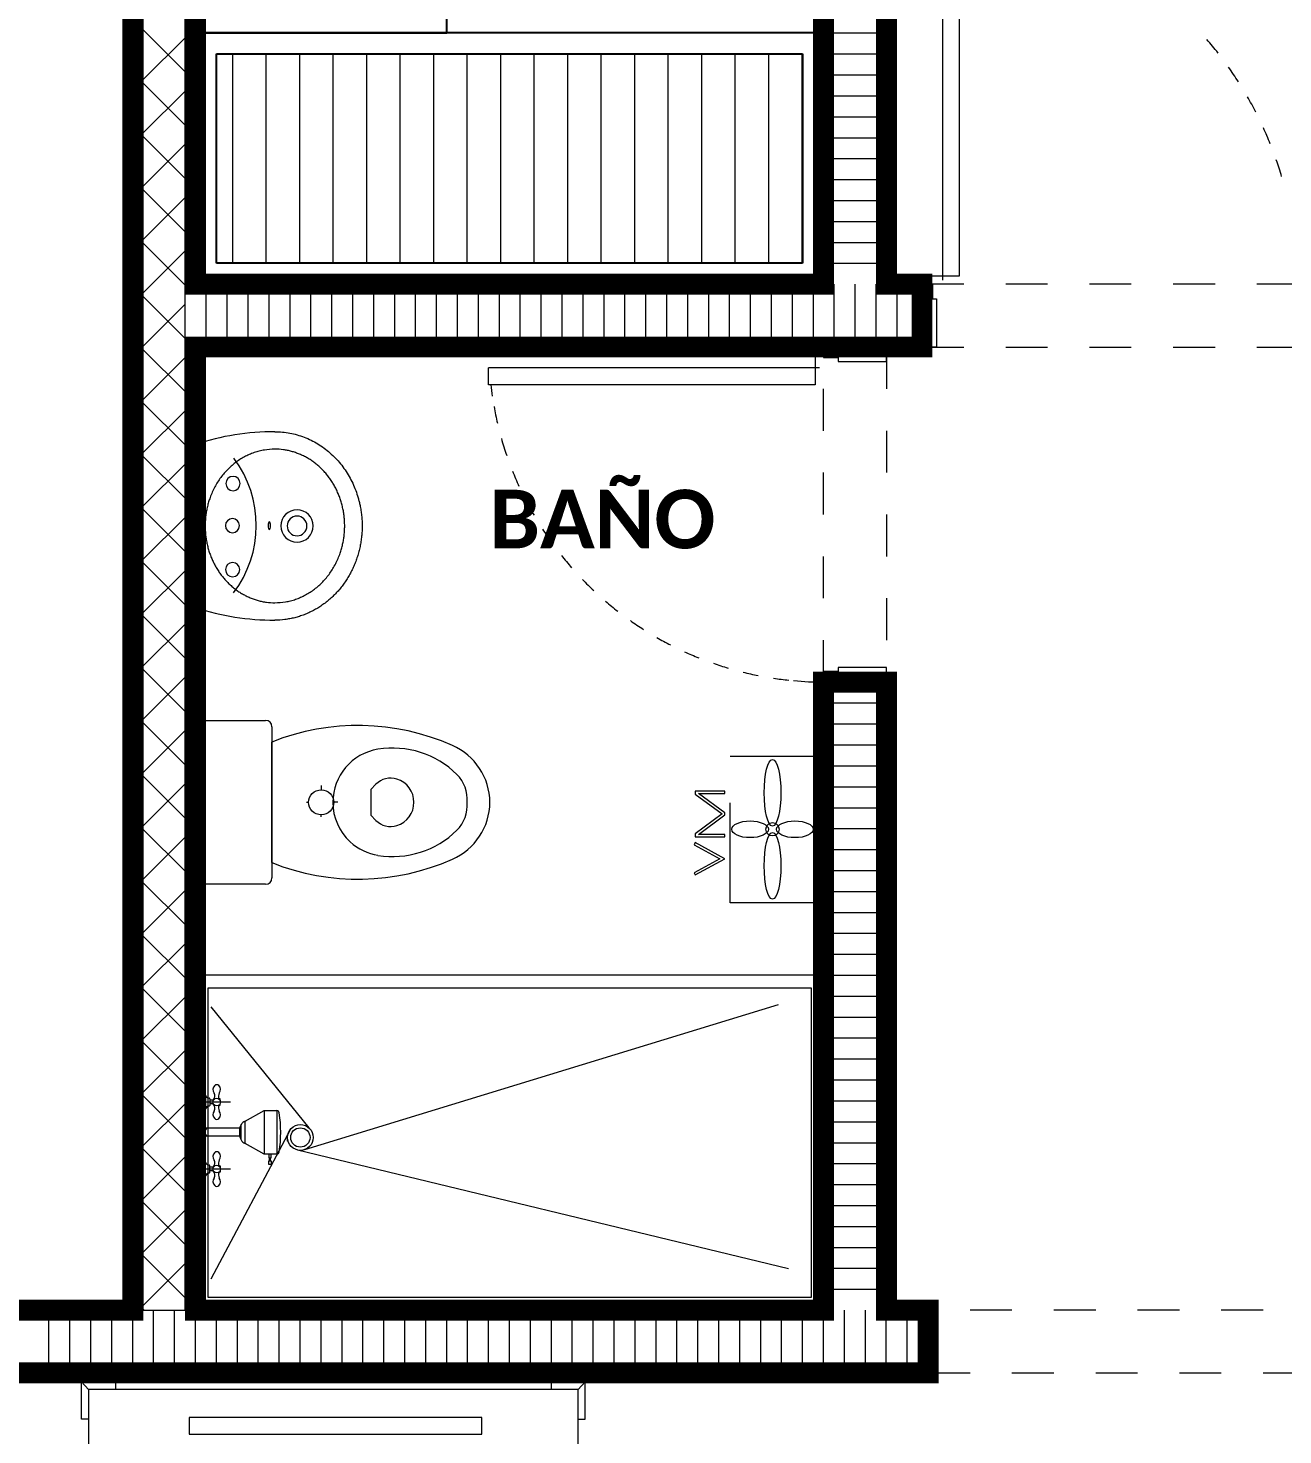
# Model space of a CAD drawing. Header units: metres. Extents: x -144 to 1000, y -717 to 29.
# Drawn here: x 466.465 to 469.462, y -554.418 to -551.059 of the extents above; entities that cross this region are included whole.
import ezdxf

# ---------------------------------------------------------------- set-up
doc = ezdxf.new("R2010")
doc.units = ezdxf.units.M
for name, pattern in [('Basculante', [0.11625, 0.075, -0.04125]), ('Trazo', [0.45, 0.225, -0.225]), ('Trazo_2_', [0.47625, 0.238125, -0.238125])]:
    doc.linetypes.add(name, pattern=pattern)
doc.layers.get('0').update_dxf_attribs({"color": 1})
doc.layers.add('00-MEDICION', color=30, linetype='Continuous')
for name, color, linetype, lineweight in [('A-DETL-GENF', 1, 'Continuous', 9), ('A-DETL-GENF-HDLN', 1, 'Trazo_2_', 9), ('A-DETL-MEDM', 1, 'Continuous', 30), ('A-DETL-THIN', 1, 'Continuous', 9), ('A-DOOR', 1, 'Continuous', 9), ('A-DOOR-FRAM', 1, 'Continuous', 9), ('A-DOOR-HDLN', 1, 'Trazo', 20), ('A-GENM', 1, 'Continuous', 9), ('A-WALL', 4, 'Continuous', 9), ('G-ANNO-TEXT', 2, 'Continuous', 9), ('I-FURN', 2, 'Continuous', 9), ('P-SANR-FIXT', 1, 'Continuous', 9)]:
    doc.layers.add(name, color=color, linetype=linetype, lineweight=lineweight)
doc.layers.add('A-WALL-PATT', color=7, linetype='Continuous', lineweight=35, true_color=0x9c9c9c)
doc.styles.add('Calibri_B_1', font='calibrib.ttf', dxfattribs={"height": 0.135})

# ---------------------------------------------------------------- blocks, each defined once
blk = doc.blocks.new('U')
at = {"layer": 'A-WALL-PATT', "lineweight": 5, "true_color": 0x747474}
h = blk.add_hatch(color=8, dxfattribs=at)
h.paths.add_polyline_path([(471.2625, -492.46), (471.2625, -487.01), (471.2375, -487.01), (471.2375, -492.46)])
h.paths.add_polyline_path([(471.2375, -486.86), (471.2625, -486.86), (471.2625, -486.7102), (471.2375, -486.7102), (471.2375, -486.8599)])
at = {"layer": 'A-WALL-PATT', "true_color": 0x747474}
h = blk.add_hatch(color=8, dxfattribs=at)
h.paths.add_polyline_path([(471.3625, -492.46), (471.3875, -492.46), (471.3875, -490.16), (471.3625, -490.16), (471.3625, -491.4278)])
h.paths.add_polyline_path([(471.3625, -490.01), (471.3875, -490.01), (471.3875, -486.8602), (471.3625, -486.8602), (471.3625, -489.41)])
at = {"layer": 'A-DETL-GENF', "color": 251, "true_color": 0x535353}
for p, q in [((471.4763, -489.96), (471.4763, -489.46)), ((471.5563, -489.96), (471.5563, -489.46)), ((471.6363, -489.96), (471.6363, -489.46)), ((471.7163, -489.96), (471.7163, -489.46)), ((471.7963, -489.96), (471.7963, -489.46)), ((471.8763, -489.96), (471.8763, -489.46)), ((471.9563, -489.96), (471.9563, -489.46)), ((472.0363, -489.96), (472.0363, -489.46)), ((472.1163, -489.96), (472.1163, -489.46)), ((472.1963, -489.96), (472.1963, -489.46)), ((472.2763, -489.96), (472.2763, -489.46)), ((472.3563, -489.96), (472.3563, -489.46)), ((472.4363, -489.96), (472.4363, -489.46)), ((472.5163, -489.96), (472.5163, -489.46)), ((472.5963, -489.96), (472.5963, -489.46)), ((472.6763, -489.96), (472.6763, -489.46)), ((472.7563, -489.96), (472.7563, -489.46)), ((472.8363, -489.96), (472.8363, -489.46))]:
    blk.add_line(p, q, dxfattribs=at)
at = {"layer": 'A-DETL-GENF', "linetype": 'Basculante'}
for p, q in [((473.1225, -490.01), (473.1225, -490.16)), ((474.0225, -490.01), (473.1225, -490.01)), ((472.8875, -490.16), (473.0375, -490.16)), ((472.8875, -490.96), (472.8875, -490.16)), ((473.0375, -490.16), (473.0375, -490.96)), ((473.1225, -490.16), (474.0225, -490.16)), ((473.0375, -490.96), (472.8875, -490.96)), ((474.1375, -492.46), (473.1375, -492.46)), ((473.1375, -492.61), (474.1375, -492.61))]:
    blk.add_line(p, q, dxfattribs=at)
at = {"layer": 'A-DETL-GENF'}
for p, q in [((472.6517, -491.2205), (472.5811, -491.2205)), ((472.5811, -491.2205), (472.5811, -491.2276)), ((472.5811, -491.2276), (472.6454, -491.275)), ((472.6517, -491.2726), (472.5888, -491.2262)), ((472.5888, -491.2262), (472.6517, -491.2262)), ((472.6517, -491.2262), (472.6517, -491.2205)), ((472.6454, -491.275), (472.5811, -491.3225)), ((472.5888, -491.3238), (472.6517, -491.2774)), ((472.6517, -491.2774), (472.6517, -491.2726)), ((472.5811, -491.3225), (472.5811, -491.3296)), ((472.5811, -491.3296), (472.6517, -491.3296)), ((472.6517, -491.3238), (472.5888, -491.3238)), ((472.6517, -491.3296), (472.6517, -491.3238)), ((472.5811, -491.3435), (472.5783, -491.3485)), ((472.5783, -491.3485), (472.6398, -491.382)), ((472.6517, -491.382), (472.5811, -491.3435)), ((472.6398, -491.382), (472.5783, -491.4155)), ((472.5811, -491.4205), (472.6517, -491.382)), ((472.5783, -491.4155), (472.5811, -491.4205))]:
    blk.add_line(p, q, dxfattribs=at)
blk.add_circle((472.7655, -491.3118), 0.0159, dxfattribs=at)
for centre, major_axis, ratio in [((472.7655, -491.2244), (0, -0.0795), 0.25), ((472.7118, -491.3118), (-0.0438, 0), 0.454545), ((472.8191, -491.3118), (-0.0438, 0), 0.454545), ((472.7655, -491.3992), (0, 0.0795), 0.25)]:
    blk.add_ellipse(centre, major_axis=major_axis, ratio=ratio, dxfattribs=at)
at = {"layer": 'A-DETL-GENF-HDLN'}
for p, q in [((472.6643, -491.487), (472.6643, -491.137)), ((472.6643, -491.137), (472.8671, -491.137)), ((472.8671, -491.137), (472.8671, -491.487)), ((472.8671, -491.487), (472.6643, -491.487))]:
    blk.add_line(p, q, dxfattribs=at)
at = {"layer": 'A-DETL-MEDM'}
blk.add_line((473.1375, -492.46), (473.1375, -492.61), dxfattribs=at)
at = {"layer": 'A-DETL-THIN'}
for p, q in [((472.8375, -489.46), (471.4375, -489.46)), ((471.4375, -489.46), (471.4375, -489.96)), ((472.8375, -489.96), (472.8375, -489.46)), ((471.4375, -489.96), (472.8375, -489.96))]:
    blk.add_line(p, q, dxfattribs=at)
at = {"layer": 'A-DOOR', "lineweight": 15}
for p, q in [((473.1725, -490), (473.1725, -489.11)), ((473.2125, -489.99), (473.2125, -489.11)), ((473.1375, -489.99), (473.2125, -489.99)), ((473.1375, -490), (473.1375, -489.99)), ((473.1225, -490), (473.1375, -490)), ((472.8775, -490.16), (472.8775, -490.175)), ((472.8675, -490.175), (472.8675, -490.25)), ((472.8775, -490.175), (472.8675, -490.175)), ((472.0875, -490.25), (472.0875, -490.21)), ((472.8775, -490.21), (472.0875, -490.21)), ((472.8675, -490.25), (472.0875, -490.25))]:
    blk.add_line(p, q, dxfattribs=at)
at = {"layer": 'A-DOOR'}
for p, q in [((473.1225, -490.01), (473.1225, -490.16)), ((472.8875, -490.16), (473.0375, -490.16))]:
    blk.add_line(p, q, dxfattribs=at)
for centre, radius, start, end in [((473.124, -490.0079), 0.8947, 37.9295, 40.6298), ((473.124, -490.0079), 0.8947, 32.5538, 35.2378), ((473.124, -490.0079), 0.8947, 27.2056, 29.8767), ((473.124, -490.0079), 0.8947, 21.8777, 24.5395), ((473.124, -490.0079), 0.8947, 16.5629, 19.2191), ((472.8875, -490.16), 0.8, 186.4594, 188.45), ((472.8875, -490.16), 0.8, 190.2582, 193.1511), ((472.8875, -490.16), 0.8, 190.2582, 193.1511), ((472.8875, -490.16), 0.8, 195.8316, 198.8857), ((472.8875, -490.16), 0.8, 201.7283, 204.5549), ((472.8875, -490.16), 0.8, 207.366, 210.1622), ((472.8875, -490.16), 0.8, 212.9441, 215.7122), ((472.8875, -490.16), 0.8, 218.4672, 221.2097), ((472.8875, -490.16), 0.8, 223.9406, 226.6605), ((472.8875, -490.16), 0.8, 229.3702, 232.0705), ((472.8875, -490.16), 0.8, 234.7622, 237.4462), ((472.8875, -490.16), 0.8, 240.1233, 242.7944), ((472.8875, -490.16), 0.8, 245.4605, 248.1223), ((472.8875, -490.16), 0.8, 250.7809, 253.4371), ((472.8875, -490.16), 0.8, 256.0919, 258.7462), ((472.8875, -490.16), 0.8, 261.4009, 264.0571), ((472.8875, -490.16), 0.8, 264.8602, 270)]:
    blk.add_arc(centre, radius, start, end, dxfattribs=at)
at = {"layer": 'A-DOOR-FRAM'}
for p, q in [((473.1225, -490.01), (473.1475, -490.01)), ((473.1475, -490.01), (473.1475, -490.045)), ((473.1475, -490.045), (473.1575, -490.045)), ((473.1575, -490.045), (473.1575, -490.16)), ((472.8875, -490.16), (472.8875, -490.185)), ((473.0375, -490.195), (473.0375, -490.16)), ((473.1575, -490.16), (473.1225, -490.16)), ((472.8875, -490.185), (472.9225, -490.185)), ((472.9225, -490.185), (472.9225, -490.195)), ((472.9225, -490.195), (473.0375, -490.195)), ((473.0375, -490.925), (472.9225, -490.925)), ((472.9225, -490.925), (472.9225, -490.935)), ((473.0375, -490.96), (473.0375, -490.925)), ((472.9225, -490.935), (472.8875, -490.935)), ((472.8875, -490.935), (472.8875, -490.96))]:
    blk.add_line(p, q, dxfattribs=at)
at = {"layer": 'A-DOOR-HDLN'}
blk.add_line((473.0375, -490.96), (472.8875, -490.96), dxfattribs=at)
at = {"layer": 'A-GENM', "lineweight": 25}
for p, q in [((471.3875, -487.4602), (471.3875, -489.41)), ((471.9875, -489.41), (471.9875, -487.4602)), ((471.3875, -489.41), (471.9875, -489.41)), ((471.3875, -489.41), (471.3875, -490.01)), ((472.8875, -489.41), (471.3875, -489.41)), ((472.8875, -490.01), (472.8875, -489.41)), ((471.4375, -489.96), (471.4375, -489.46)), ((471.4375, -489.46), (472.8375, -489.46)), ((472.8375, -489.46), (472.8375, -489.96)), ((472.8375, -489.96), (471.4375, -489.96)), ((471.3875, -490.01), (472.8875, -490.01))]:
    blk.add_line(p, q, dxfattribs=at)
at = {"layer": 'A-WALL'}
for p, q in [((471.2625, -492.46), (471.2625, -486.7102)), ((471.3625, -492.46), (471.3625, -486.7102)), ((471.3625, -490.01), (471.3875, -490.01)), ((471.3875, -490.16), (471.3625, -490.16)), ((471.2375, -492.46), (471.3875, -492.46))]:
    blk.add_line(p, q, dxfattribs=at)
at = {"layer": 'A-WALL', "lineweight": 35}
for p, q in [((471.3875, -490.01), (471.3875, -486.8602)), ((471.2375, -487.01), (471.2375, -492.46)), ((472.8875, -488.2602), (472.8875, -490.01)), ((473.0375, -490.01), (473.0375, -488.2602)), ((472.8875, -490.01), (471.3875, -490.01)), ((473.1225, -490.01), (473.0375, -490.01)), ((473.1225, -490.16), (473.1225, -490.01)), ((471.3875, -492.46), (471.3875, -490.16)), ((471.3875, -490.16), (473.1225, -490.16)), ((472.8875, -490.96), (472.8875, -492.46)), ((473.0375, -490.96), (472.8875, -490.96)), ((473.0375, -492.46), (473.0375, -490.96)), ((471.2375, -492.46), (469.8377, -492.46)), ((472.8875, -492.46), (471.3875, -492.46)), ((473.1375, -492.46), (473.0375, -492.46)), ((470.5877, -492.61), (473.1375, -492.61))]:
    blk.add_line(p, q, dxfattribs=at)
at = {"layer": 'A-WALL-PATT', "color": 1, "lineweight": 5, "true_color": 0xff0000}
for p, q in [((471.3625, -489.5029), (471.2625, -489.4029)), ((471.2625, -489.5214), (471.3625, -489.4214)), ((471.3625, -489.6302), (471.2625, -489.5302)), ((471.2625, -489.6487), (471.3625, -489.5487)), ((471.3625, -489.7575), (471.2625, -489.6575)), ((471.2625, -489.7759), (471.3625, -489.6759)), ((471.3625, -489.8848), (471.2625, -489.7848)), ((471.2625, -489.9032), (471.3625, -489.8032)), ((471.3625, -490.012), (471.2625, -489.912)), ((471.2625, -490.0305), (471.3625, -489.9305)), ((471.3625, -490.1393), (471.2625, -490.0393)), ((471.2625, -490.1578), (471.3625, -490.0578)), ((471.3625, -490.2666), (471.2625, -490.1666)), ((471.2625, -490.2851), (471.3625, -490.1851)), ((471.3625, -490.3939), (471.2625, -490.2939)), ((471.2625, -490.4123), (471.3625, -490.3123)), ((471.3625, -490.5211), (471.2625, -490.4211)), ((471.2625, -490.5396), (471.3625, -490.4396)), ((471.3625, -490.6484), (471.2625, -490.5484)), ((471.2625, -490.6669), (471.3625, -490.5669)), ((471.3625, -490.7757), (471.2625, -490.6757)), ((471.2625, -490.7942), (471.3625, -490.6942)), ((471.3625, -490.903), (471.2625, -490.803)), ((471.2625, -490.9215), (471.3625, -490.8215)), ((471.3625, -491.0303), (471.2625, -490.9303)), ((471.2625, -491.0487), (471.3625, -490.9487)), ((471.3625, -491.1575), (471.2625, -491.0575)), ((471.2625, -491.176), (471.3625, -491.076)), ((471.3625, -491.2848), (471.2625, -491.1848)), ((471.2625, -491.3033), (471.3625, -491.2033)), ((471.3625, -491.4121), (471.2625, -491.3121)), ((471.2625, -491.4306), (471.3625, -491.3306)), ((471.3625, -491.5394), (471.2625, -491.4394)), ((471.2625, -491.5578), (471.3625, -491.4578)), ((471.3625, -491.6667), (471.2625, -491.5667)), ((471.2625, -491.6851), (471.3625, -491.5851)), ((471.3625, -491.7939), (471.2625, -491.6939)), ((471.2625, -491.8124), (471.3625, -491.7124)), ((471.3625, -491.9212), (471.2625, -491.8212)), ((471.2625, -491.9397), (471.3625, -491.8397)), ((471.3625, -492.0485), (471.2625, -491.9485)), ((471.2625, -492.067), (471.3625, -491.967)), ((471.3625, -492.1758), (471.2625, -492.0758)), ((471.2625, -492.1942), (471.3625, -492.0942)), ((471.3625, -492.3031), (471.2625, -492.2031)), ((471.2625, -492.3215), (471.3625, -492.2215)), ((471.3625, -492.4303), (471.2625, -492.3303)), ((471.2625, -492.4488), (471.3625, -492.3488)), ((471.2649, -492.46), (471.2625, -492.4576))]:
    blk.add_line(p, q, dxfattribs=at)
at = {"layer": 'A-WALL-PATT', "color": 8, "lineweight": 5, "true_color": 0x727272}
for p, q in [((472.8875, -489.4101), (473.0375, -489.4101)), ((472.8875, -489.4601), (473.0375, -489.4601)), ((472.8875, -489.5101), (473.0375, -489.5101)), ((472.8875, -489.5601), (473.0375, -489.5601)), ((472.8875, -489.6101), (473.0375, -489.6101)), ((472.8875, -489.6601), (473.0375, -489.6601)), ((472.8875, -489.7101), (473.0375, -489.7101)), ((472.8875, -489.7601), (473.0375, -489.7601)), ((472.8875, -489.8101), (473.0375, -489.8101)), ((472.8875, -489.8601), (473.0375, -489.8601)), ((472.8875, -489.9101), (473.0375, -489.9101)), ((472.8875, -489.9601), (473.0375, -489.9601)), ((471.4123, -490.01), (471.4123, -490.16)), ((471.4623, -490.01), (471.4623, -490.16)), ((471.5123, -490.01), (471.5123, -490.16)), ((471.5623, -490.01), (471.5623, -490.16)), ((471.6123, -490.01), (471.6123, -490.16)), ((471.6623, -490.01), (471.6623, -490.16)), ((471.7123, -490.01), (471.7123, -490.16)), ((471.7623, -490.01), (471.7623, -490.16)), ((471.8123, -490.01), (471.8123, -490.16)), ((471.8623, -490.01), (471.8623, -490.16)), ((471.9123, -490.01), (471.9123, -490.16)), ((471.9623, -490.01), (471.9623, -490.16)), ((472.0123, -490.01), (472.0123, -490.16)), ((472.0623, -490.01), (472.0623, -490.16)), ((472.1123, -490.01), (472.1123, -490.16)), ((472.1623, -490.01), (472.1623, -490.16)), ((472.2123, -490.01), (472.2123, -490.16)), ((472.2623, -490.01), (472.2623, -490.16)), ((472.3123, -490.01), (472.3123, -490.16)), ((472.3623, -490.01), (472.3623, -490.16)), ((472.4123, -490.01), (472.4123, -490.16)), ((472.4623, -490.01), (472.4623, -490.16)), ((472.5123, -490.01), (472.5123, -490.16)), ((472.5623, -490.01), (472.5623, -490.16)), ((472.6123, -490.01), (472.6123, -490.16)), ((472.6623, -490.01), (472.6623, -490.16)), ((472.7123, -490.01), (472.7123, -490.16)), ((472.7623, -490.01), (472.7623, -490.16)), ((472.8123, -490.01), (472.8123, -490.16)), ((472.8623, -490.01), (472.8623, -490.16)), ((472.9123, -490.01), (472.9123, -490.16)), ((472.9623, -490.01), (472.9623, -490.16)), ((473.0123, -490.01), (473.0123, -490.16)), ((473.0623, -490.01), (473.0623, -490.16)), ((473.1123, -490.01), (473.1123, -490.16)), ((472.8875, -490.9601), (473.0375, -490.9601)), ((472.8875, -491.0101), (473.0375, -491.0101)), ((472.8875, -491.0601), (473.0375, -491.0601)), ((472.8875, -491.1101), (473.0375, -491.1101)), ((472.8875, -491.1601), (473.0375, -491.1601)), ((472.8875, -491.2101), (473.0375, -491.2101)), ((472.8875, -491.2601), (473.0375, -491.2601)), ((472.8875, -491.3101), (473.0375, -491.3101)), ((472.8875, -491.3601), (473.0375, -491.3601)), ((472.8875, -491.4101), (473.0375, -491.4101)), ((472.8875, -491.4601), (473.0375, -491.4601)), ((472.8875, -491.5101), (473.0375, -491.5101)), ((472.8875, -491.5601), (473.0375, -491.5601)), ((472.8875, -491.6101), (473.0375, -491.6101)), ((472.8875, -491.6601), (473.0375, -491.6601)), ((472.8875, -491.7101), (473.0375, -491.7101)), ((472.8875, -491.7601), (473.0375, -491.7601)), ((472.8875, -491.8101), (473.0375, -491.8101)), ((472.8875, -491.8601), (473.0375, -491.8601)), ((472.8875, -491.9101), (473.0375, -491.9101)), ((472.8875, -491.9601), (473.0375, -491.9601)), ((472.8875, -492.0101), (473.0375, -492.0101)), ((472.8875, -492.0601), (473.0375, -492.0601)), ((472.8875, -492.1101), (473.0375, -492.1101)), ((472.8875, -492.1601), (473.0375, -492.1601)), ((472.8875, -492.2101), (473.0375, -492.2101)), ((472.8875, -492.2601), (473.0375, -492.2601)), ((472.8875, -492.3101), (473.0375, -492.3101)), ((472.8875, -492.3601), (473.0375, -492.3601)), ((472.8875, -492.4101), (473.0375, -492.4101)), ((471.0373, -492.61), (471.0373, -492.46)), ((471.0873, -492.61), (471.0873, -492.46)), ((471.1373, -492.61), (471.1373, -492.46)), ((471.1873, -492.61), (471.1873, -492.46)), ((471.2373, -492.61), (471.2373, -492.46)), ((471.2873, -492.61), (471.2873, -492.46)), ((471.3373, -492.61), (471.3373, -492.46)), ((471.3873, -492.61), (471.3873, -492.46)), ((471.4373, -492.61), (471.4373, -492.46)), ((471.4873, -492.61), (471.4873, -492.46)), ((471.5373, -492.61), (471.5373, -492.46)), ((471.5873, -492.61), (471.5873, -492.46)), ((471.6373, -492.61), (471.6373, -492.46)), ((471.6873, -492.61), (471.6873, -492.46)), ((471.7373, -492.61), (471.7373, -492.46)), ((471.7873, -492.61), (471.7873, -492.46)), ((471.8373, -492.61), (471.8373, -492.46)), ((471.8873, -492.61), (471.8873, -492.46)), ((471.9373, -492.61), (471.9373, -492.46)), ((471.9873, -492.61), (471.9873, -492.46)), ((472.0373, -492.61), (472.0373, -492.46)), ((472.0873, -492.61), (472.0873, -492.46)), ((472.1373, -492.61), (472.1373, -492.46)), ((472.1873, -492.61), (472.1873, -492.46)), ((472.2373, -492.61), (472.2373, -492.46)), ((472.2873, -492.61), (472.2873, -492.46)), ((472.3373, -492.61), (472.3373, -492.46)), ((472.3873, -492.61), (472.3873, -492.46)), ((472.4373, -492.61), (472.4373, -492.46)), ((472.4873, -492.61), (472.4873, -492.46)), ((472.5373, -492.61), (472.5373, -492.46)), ((472.5873, -492.61), (472.5873, -492.46)), ((472.6373, -492.61), (472.6373, -492.46)), ((472.6873, -492.61), (472.6873, -492.46)), ((472.7373, -492.61), (472.7373, -492.46)), ((472.7873, -492.61), (472.7873, -492.46)), ((472.8373, -492.61), (472.8373, -492.46)), ((472.8873, -492.61), (472.8873, -492.46)), ((472.9373, -492.61), (472.9373, -492.46)), ((472.9873, -492.61), (472.9873, -492.46)), ((473.0373, -492.61), (473.0373, -492.46)), ((473.0873, -492.61), (473.0873, -492.46)), ((473.1373, -492.61), (473.1373, -492.46))]:
    blk.add_line(p, q, dxfattribs=at)
at = {"layer": 'I-FURN'}
for p, q in [((471.115, -492.631), (471.1965, -492.631)), ((471.115, -492.7205), (471.115, -492.631)), ((471.115, -492.631), (471.132, -492.6496)), ((471.1965, -492.631), (471.1965, -492.6496)), ((472.2364, -492.631), (472.2364, -492.6496)), ((472.3179, -492.631), (472.2364, -492.631)), ((472.3179, -492.631), (472.3009, -492.6496)), ((472.3179, -492.7205), (472.3179, -492.631)), ((472.3009, -492.6496), (471.132, -492.6496)), ((471.132, -492.6496), (471.132, -492.9134)), ((472.3009, -492.9134), (472.3009, -492.6496)), ((471.132, -492.7205), (471.115, -492.7205)), ((472.0709, -492.7168), (471.372, -492.7168)), ((471.372, -492.7168), (471.372, -492.756)), ((472.0709, -492.756), (472.0709, -492.7168)), ((472.3009, -492.7205), (472.3179, -492.7205)), ((471.372, -492.756), (472.0709, -492.756))]:
    blk.add_line(p, q, dxfattribs=at)
at = {"layer": 'P-SANR-FIXT'}
for p, q in [((471.4025, -491.0519), (471.5548, -491.0519)), ((471.5698, -491.0669), (471.5698, -491.2473)), ((471.5698, -491.3913), (471.5698, -491.1034)), ((471.6875, -491.2073), (471.6875, -491.2173)), ((471.8181, -491.2042), (471.8057, -491.2166)), ((471.8057, -491.2166), (471.8057, -491.2781)), ((471.5698, -491.2473), (471.5698, -491.4278)), ((471.6525, -491.2473), (471.6575, -491.2473)), ((471.7275, -491.2473), (471.7175, -491.2473)), ((471.6875, -491.2823), (471.6875, -491.2773)), ((471.8057, -491.2781), (471.8181, -491.2905)), ((471.5548, -491.4428), (471.4025, -491.4428)), ((472.8875, -491.66), (471.3875, -491.66)), ((471.4175, -492.43), (471.4175, -491.69)), ((471.4175, -491.69), (472.8575, -491.69)), ((472.8575, -491.69), (472.8575, -492.43)), ((471.4239, -491.7355), (471.6582, -492.0249)), ((472.7788, -491.731), (471.6473, -492.0769)), ((471.3948, -491.941), (471.3875, -491.9395)), ((471.3964, -491.9426), (471.3964, -491.9837)), ((471.4096, -491.9454), (471.3964, -491.9426)), ((471.4708, -491.9632), (471.3875, -491.9632)), ((471.4112, -491.947), (471.4112, -491.9794)), ((471.4215, -491.9552), (471.4215, -491.9712)), ((471.4284, -491.9587), (471.4215, -491.9587)), ((471.4284, -491.9676), (471.4215, -491.9676)), ((471.4458, -491.9555), (471.4436, -491.9555)), ((471.4436, -491.9708), (471.4458, -491.9708)), ((471.4458, -491.9586), (471.4458, -491.9555)), ((471.4458, -491.9708), (471.4458, -491.9677)), ((471.3875, -491.9868), (471.3948, -491.9853)), ((471.3964, -491.9837), (471.4096, -491.981)), ((471.5059, -492.0087), (471.551, -491.9834)), ((471.5059, -492.062), (471.5059, -492.0087)), ((471.551, -491.9834), (471.551, -492.0874)), ((471.551, -491.9834), (471.5814, -491.9834)), ((471.5814, -491.9834), (471.5814, -492.0874)), ((471.3955, -492.0132), (471.3875, -492.0132)), ((471.3955, -492.0567), (471.3955, -492.0132)), ((471.4149, -492.0252), (471.3955, -492.0252)), ((471.4925, -492.0252), (471.4149, -492.0252)), ((471.4245, -492.3855), (471.6152, -492.027)), ((471.4962, -492.0171), (471.4925, -492.0252)), ((471.4925, -492.0252), (471.4925, -492.0448)), ((471.4962, -492.0536), (471.4962, -492.0171)), ((471.6066, -492.0431), (471.6066, -492.0569)), ((471.3875, -492.0567), (471.3955, -492.0567)), ((471.4149, -492.0448), (471.3955, -492.0448)), ((471.4925, -492.0448), (471.4149, -492.0448)), ((471.4925, -492.0456), (471.4962, -492.0536)), ((471.551, -492.0874), (471.5059, -492.062)), ((471.3875, -492.0995), (471.3948, -492.101)), ((471.3964, -492.1026), (471.4096, -492.1054)), ((471.3964, -492.1437), (471.3964, -492.1026)), ((471.4112, -492.1394), (471.4112, -492.107)), ((471.5814, -492.0874), (471.551, -492.0874)), ((471.5623, -492.0874), (471.5623, -492.0962)), ((471.5623, -492.0962), (471.5681, -492.0962)), ((471.5623, -492.1031), (471.5681, -492.1031)), ((471.5623, -492.1119), (471.5623, -492.1031)), ((471.5639, -492.1031), (471.5639, -492.0962)), ((471.5665, -492.1031), (471.5665, -492.0962)), ((471.5681, -492.0962), (471.5681, -492.0874)), ((471.5681, -492.1031), (471.5681, -492.1119)), ((472.8035, -492.361), (471.6305, -492.0776)), ((471.4708, -492.1232), (471.3875, -492.1232)), ((471.4096, -492.141), (471.3964, -492.1437)), ((471.4215, -492.1312), (471.4215, -492.1152)), ((471.4284, -492.1187), (471.4215, -492.1187)), ((471.4284, -492.1276), (471.4215, -492.1276)), ((471.4436, -492.1155), (471.4458, -492.1155)), ((471.4458, -492.1308), (471.4436, -492.1308)), ((471.4458, -492.1155), (471.4458, -492.1186)), ((471.4458, -492.1277), (471.4458, -492.1308)), ((471.5681, -492.1119), (471.5623, -492.1119)), ((471.3948, -492.1453), (471.3875, -492.1468)), ((472.8575, -492.43), (471.4175, -492.43))]:
    blk.add_line(p, q, dxfattribs=at)
for centre, radius in [((471.6875, -491.2473), 0.03), ((471.438, -491.9632), 0.00903), ((471.6377, -492.0477), 0.0307), ((471.6377, -492.0477), 0.0231), ((471.438, -492.1232), 0.00903)]:
    blk.add_circle(centre, radius, dxfattribs=at)
for centre, radius, start, end in [((471.5771, -490.9765), 0.6142, 90.0171, 107.9829), ((471.2659, -490.5858), 0.2666, 322.677, 36.9121), ((471.4769, -490.4861), 0.017, 90, 270), ((471.4769, -490.4861), 0.017, 270, 90), ((471.6298, -490.5873), 0.0386, 90, 270), ((471.6298, -490.5873), 0.0235, 90, 270), ((471.6298, -490.5873), 0.0386, 270, 90), ((471.6298, -490.5873), 0.0235, 270, 90), ((471.4755, -490.5866), 0.0168, 0, 180), ((471.4755, -490.5866), 0.0168, 180, 0), ((471.4759, -490.6917), 0.017, 90, 270), ((471.4759, -490.6917), 0.017, 270, 90), ((471.5771, -490.1982), 0.6142, 252.0171, 269.9829), ((471.4025, -491.0669), 0.015, 90, 180), ((471.5548, -491.0669), 0.015, 0, 90), ((471.7757, -491.6224), 0.5584, 66.2031, 111.6409), ((471.8434, -491.2473), 0.1282, 99.0939, 180.0015), ((471.8579, -491.3378), 0.2199, 45.6026, 99.0939), ((471.9405, -491.2487), 0.15, 0.5311, 66.2031), ((471.8534, -491.2396), 0.05, 72.8135, 135), ((471.851, -491.2473), 0.0581, 287.1829, 72.8135), ((471.9546, -491.239), 0.0816, 354.1645, 45.6026), ((471.8434, -491.2473), 0.1282, 179.9985, 227.5547), ((471.9405, -491.246), 0.15, 293.7969, 359.4689), ((471.9546, -491.2556), 0.0816, 314.3974, 5.8355), ((471.8534, -491.2551), 0.05, 225, 287.1829), ((471.8579, -491.1568), 0.2199, 260.9061, 314.3974), ((471.8434, -491.2473), 0.1282, 227.5547, 260.9061), ((471.7757, -490.8723), 0.5584, 248.3591, 293.7969), ((471.4025, -491.4278), 0.015, 180, 270), ((471.5548, -491.4278), 0.015, 270, 0), ((471.3948, -491.9426), 0.0016, 0, 90), ((471.4417, -491.9335), 0.0127, 131.2787, 220.6125), ((471.4206, -491.9486), 0.0133, 316.8648, 30.7592), ((471.438, -491.9276), 0.00597, 37.4869, 142.5131), ((471.458, -491.9491), 0.0158, 152.3266, 203.7716), ((471.4344, -491.9335), 0.0127, 319.3875, 48.7213), ((471.4096, -491.947), 0.0016, 0, 90), ((471.4202, -491.9442), 0.00934, 197.0259, 268.5579), ((471.4202, -491.9821), 0.00934, 91.4421, 162.9741), ((471.4199, -491.9552), 0.0016, 0, 90), ((471.4199, -491.9712), 0.0016, 270, 0), ((471.4284, -491.9563), 0.0024, 270, 324.6965), ((471.4284, -491.97), 0.0024, 35.3035, 90), ((471.4206, -491.9777), 0.0133, 329.2408, 43.1352), ((471.458, -491.9772), 0.0158, 156.2284, 207.6734), ((471.3948, -491.9837), 0.0016, 270, 0), ((471.4096, -491.9794), 0.0016, 270, 0), ((471.4417, -491.9928), 0.0127, 139.3875, 228.7213), ((471.438, -491.9987), 0.00597, 217.4869, 322.5131), ((471.4344, -491.9928), 0.0127, 311.2787, 40.6125), ((471.5107, -492.024), 0.016, 107.4252, 154.6915), ((471.5814, -491.989), 0.0056, 360, 90), ((471.3198, -492.0354), 0.2711, 350.1458, 9.8542), ((471.4212, -492.035), 0.0116, 122.372, 237.628), ((471.5107, -492.0468), 0.016, 205.3085, 252.5748), ((471.3948, -492.1026), 0.0016, 0, 90), ((471.4096, -492.107), 0.0016, 360, 90), ((471.4202, -492.1042), 0.00934, 197.0259, 268.5579), ((471.4417, -492.0935), 0.0127, 131.2787, 220.6125), ((471.4206, -492.1086), 0.0133, 316.8648, 30.7592), ((471.438, -492.0876), 0.00597, 37.4869, 142.5131), ((471.458, -492.1091), 0.0158, 152.3266, 203.7716), ((471.4344, -492.0935), 0.0127, 319.3875, 48.7213), ((471.5814, -492.0818), 0.0056, 270, 360), ((471.3948, -492.1437), 0.0016, 270, 360), ((471.4096, -492.1394), 0.0016, 270, 360), ((471.4202, -492.1421), 0.00934, 91.4421, 162.9741), ((471.4199, -492.1152), 0.0016, 0, 90), ((471.4199, -492.1312), 0.0016, 270, 0), ((471.4284, -492.1163), 0.0024, 270, 324.6965), ((471.4284, -492.13), 0.0024, 35.3035, 90), ((471.4206, -492.1377), 0.0133, 329.2408, 43.1352), ((471.458, -492.1372), 0.0158, 156.2284, 207.6734), ((471.4417, -492.1528), 0.0127, 139.3875, 228.7213), ((471.438, -492.1587), 0.00597, 217.4869, 322.5131), ((471.4344, -492.1528), 0.0127, 311.2787, 40.6125)]:
    blk.add_arc(centre, radius, start, end, dxfattribs=at)
for major_axis in [(0, -0.00908), (0, 0.00908)]:
    blk.add_ellipse((471.5636, -490.5868), major_axis=major_axis, ratio=0.332108, start_param=3.141593, end_param=6.283185, dxfattribs=at)
for points, knots in [([(471.5769, -490.3623), (471.583, -490.3624), (471.595, -490.3629), (471.6127, -490.3654), (471.6299, -490.3694), (471.647, -490.3752), (471.6636, -490.3824), (471.6793, -490.391), (471.6944, -490.4012), (471.7085, -490.4125), (471.7216, -490.425), (471.7338, -490.4388), (471.7447, -490.4534), (471.7544, -490.469), (471.763, -490.4854), (471.7701, -490.5023), (471.775, -490.5171), (471.7782, -490.5291), (471.7805, -490.5391), (471.7825, -490.5502), (471.7841, -490.5626), (471.7851, -490.575), (471.7854, -490.5873), (471.7851, -490.5997), (471.7841, -490.6121), (471.7825, -490.6245), (471.7803, -490.6366), (471.7775, -490.6486), (471.774, -490.6606), (471.77, -490.6723), (471.7654, -490.6836), (471.7601, -490.6947), (471.7543, -490.7056), (471.7479, -490.7161), (471.7411, -490.7262), (471.7337, -490.7358), (471.7257, -490.7451), (471.7172, -490.7539), (471.7084, -490.7621), (471.6991, -490.7698), (471.6893, -490.7769), (471.6792, -490.7835), (471.6688, -490.7894), (471.6581, -490.7947), (471.647, -490.7994), (471.6356, -490.8034), (471.6242, -490.8066), (471.6126, -490.8091), (471.597, -490.8116), (471.585, -490.8123), (471.5769, -490.8123)], [-1, -1, -1, -1, -0.973214, -0.946429, -0.919643, -0.892857, -0.866071, -0.839286, -0.8125, -0.785714, -0.758929, -0.732143, -0.705357, -0.678571, -0.651786, -0.625, -0.598214, -0.584821, -0.571429, -0.553571, -0.535714, -0.517857, -0.5, -0.482143, -0.464286, -0.446429, -0.428571, -0.410714, -0.392857, -0.375, -0.357143, -0.339286, -0.321429, -0.303571, -0.285714, -0.267857, -0.25, -0.232143, -0.214286, -0.196429, -0.178571, -0.160714, -0.142857, -0.125, -0.107143, -0.089286, -0.071429, -0.053571, -0.035714, 0, 0, 0, 0]), ([(471.5769, -490.404), (471.5684, -490.404), (471.5558, -490.4051), (471.5394, -490.4085), (471.5274, -490.4121), (471.5154, -490.4168), (471.5038, -490.4224), (471.4929, -490.4288), (471.4822, -490.4363), (471.472, -490.4447), (471.4626, -490.4537), (471.4538, -490.4636), (471.4456, -490.4742), (471.4382, -490.4854), (471.4317, -490.4972), (471.4258, -490.5096), (471.4213, -490.5214), (471.4177, -490.5327), (471.415, -490.5434), (471.4129, -490.5543), (471.4114, -490.5652), (471.4105, -490.5762), (471.4102, -490.5873), (471.4105, -490.5985), (471.4114, -490.6095), (471.4129, -490.6204), (471.415, -490.6312), (471.4177, -490.642), (471.421, -490.6524), (471.4248, -490.6626), (471.4293, -490.6726), (471.4343, -490.6823), (471.4397, -490.6916), (471.4456, -490.7004), (471.4521, -490.709), (471.4591, -490.7171), (471.4663, -490.7247), (471.474, -490.7317), (471.4822, -490.7383), (471.4907, -490.7444), (471.4994, -490.7498), (471.5084, -490.7546), (471.5178, -490.7589), (471.5274, -490.7625), (471.537, -490.7655), (471.5468, -490.7678), (471.56, -490.77), (471.5701, -490.7707), (471.5769, -490.7707)], [-1, -1, -1, -1, -0.951923, -0.927885, -0.903846, -0.879808, -0.855769, -0.831731, -0.807692, -0.783654, -0.759615, -0.735577, -0.711538, -0.6875, -0.663462, -0.639423, -0.615385, -0.596154, -0.576923, -0.557692, -0.538462, -0.519231, -0.5, -0.480769, -0.461538, -0.442308, -0.423077, -0.403846, -0.384615, -0.365385, -0.346154, -0.326923, -0.307692, -0.288462, -0.269231, -0.25, -0.230769, -0.211538, -0.192308, -0.173077, -0.153846, -0.134615, -0.115385, -0.096154, -0.076923, -0.057692, -0.038462, 0, 0, 0, 0]), ([(471.5769, -490.7707), (471.5855, -490.7706), (471.5981, -490.7696), (471.6144, -490.7662), (471.6265, -490.7626), (471.6385, -490.7579), (471.65, -490.7523), (471.661, -490.7458), (471.6717, -490.7384), (471.6818, -490.73), (471.6912, -490.721), (471.7001, -490.7111), (471.7083, -490.7005), (471.7156, -490.6893), (471.7222, -490.6775), (471.728, -490.6651), (471.7326, -490.6533), (471.7361, -490.642), (471.7388, -490.6312), (471.741, -490.6204), (471.7425, -490.6095), (471.7434, -490.5985), (471.7437, -490.5873), (471.7434, -490.5762), (471.7425, -490.5652), (471.741, -490.5543), (471.7388, -490.5434), (471.7361, -490.5327), (471.7329, -490.5223), (471.729, -490.5121), (471.7246, -490.5021), (471.7196, -490.4924), (471.7142, -490.4831), (471.7082, -490.4743), (471.7018, -490.4657), (471.6948, -490.4576), (471.6875, -490.45), (471.6798, -490.443), (471.6717, -490.4364), (471.6632, -490.4303), (471.6544, -490.4249), (471.6454, -490.4201), (471.6361, -490.4158), (471.6265, -490.4122), (471.6168, -490.4092), (471.6071, -490.4069), (471.5939, -490.4047), (471.5838, -490.404), (471.5769, -490.404)], [-1, -1, -1, -1, -0.951923, -0.927885, -0.903846, -0.879808, -0.855769, -0.831731, -0.807692, -0.783654, -0.759615, -0.735577, -0.711538, -0.6875, -0.663462, -0.639423, -0.615385, -0.596154, -0.576923, -0.557692, -0.538462, -0.519231, -0.5, -0.480769, -0.461538, -0.442308, -0.423077, -0.403846, -0.384615, -0.365385, -0.346154, -0.326923, -0.307692, -0.288462, -0.269231, -0.25, -0.230769, -0.211538, -0.192308, -0.173077, -0.153846, -0.134615, -0.115385, -0.096154, -0.076923, -0.057692, -0.038462, 0, 0, 0, 0])]:
    blk.add_open_spline(points, degree=3, knots=knots, dxfattribs=at)
at = {"layer": 'G-ANNO-TEXT', "style": 'Calibri_B_1'}
blk.add_text('BAÑO', height=0.14, dxfattribs=at).set_placement((472.0891, -490.6409))

msp = doc.modelspace()

# ---------------------------------------------------------------- linework, layer by layer
at = {"layer": '00-MEDICION'}
msp.add_lwpolyline([(466.0646, -554.27, 0.05, 0.05, 0), (468.6146, -554.27, 0.05, 0.05, 0), (468.6146, -554.12, 0.05, 0.05, 0), (468.5148, -554.12, 0.05, 0.05, 0), (468.5148, -552.6201, 0.05, 0.05, 0), (468.3648, -552.6201, 0.05, 0.05, 0), (468.3648, -554.12, 0.05, 0.05, 0), (466.8646, -554.12, 0.05, 0.05, 0), (466.8646, -551.82, 0.05, 0.05, 0), (468.5998, -551.82, 0.05, 0.05, 0), (468.5998, -551.67, 0.05, 0.05, 0), (468.5148, -551.67, 0.05, 0.05, 0), (468.5148, -549.9202, 0.05, 0.05, 0), (468.3648, -549.9202, 0.05, 0.05, 0), (468.3648, -551.67, 0.05, 0.05, 0), (466.8648, -551.67, 0.05, 0.05, 0), (466.8648, -548.5202, 0.05, 0.05, 0), (468.3646, -548.5202, 0.05, 0.05, 0), (468.3648, -549.1201, 0.05, 0.05, 0), (468.5148, -549.1201, 0.05, 0.05, 0), (468.5146, -548.5202, 0.05, 0.05, 0), (472.365, -548.5202, 0.05, 0.05, 0), (472.365, -549.27, 0.05, 0.05, 0), (472.715, -549.2701, 0.05, 0.05, 0)], format="xyseb", dxfattribs=at)
at = {"layer": '00-MEDICION', "color": 5}
msp.add_lwpolyline([(460.6398, -557.2689, 0.05, 0.05, 0), (465.165, -557.2689, 0.05, 0.05, 0), (465.1649, -555.845, 0.05, 0.05, 0), (465.0149, -555.845, 0.05, 0.05, 0), (465.0149, -555.72, 0.05, 0.05, 0), (465.1649, -555.72, 0.05, 0.05, 0), (465.165, -554.12, 0.05, 0.05, 0), (466.7148, -554.12, 0.05, 0.05, 0), (466.7148, -548.67, 0.05, 0.05, 0), (465.315, -548.67, 0.05, 0.05, 0), (465.315, -552.42, 0.05, 0.05, 0), (465.1649, -552.42, 0.05, 0.05, 0), (465.1649, -553.47, 0.05, 0.05, 0), (463.8149, -553.47, 0.05, 0.05, 0), (463.8149, -553.62, 0.05, 0.05, 0), (462.665, -553.62, 0.05, 0.05, 0), (462.665, -555.72, 0.05, 0.05, 0), (463.6649, -555.7201, 0.05, 0.05, 0), (463.6649, -554.42, 0.05, 0.05, 0), (463.8149, -554.4201, 0.05, 0.05, 0), (463.8149, -555.72, 0.05, 0.05, 0), (464.0149, -555.72, 0.05, 0.05, 0), (464.0149, -555.87, 0.05, 0.05, 0), (460.6648, -555.87, 0.05, 0.05, 0)], format="xyseb", dxfattribs=at)

# ---------------------------------------------------------------- block references
at = {"color": 3}
msp.add_blockref('U', (-4.5227, -61.66), dxfattribs=at)

doc.saveas('drawing.dxf')
